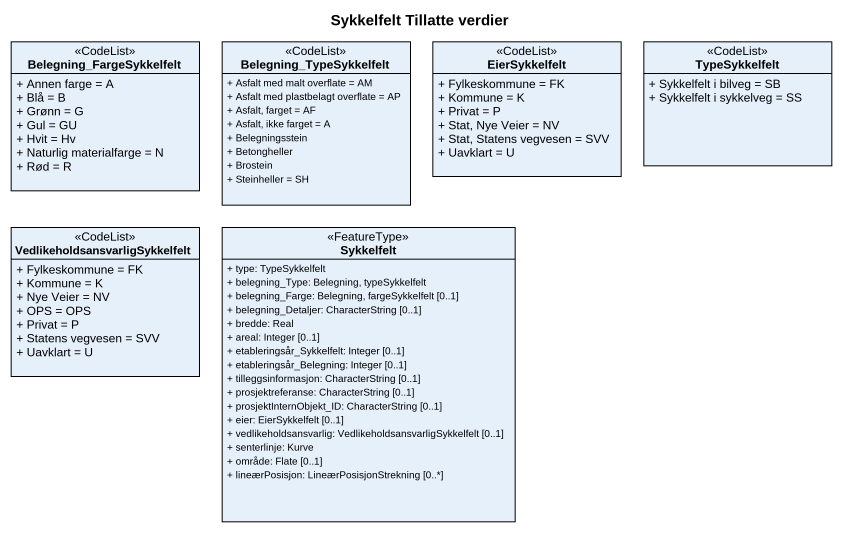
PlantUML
@startuml
title Sykkelfelt Tillatte verdier
hide circle
hide empty members
skinparam classAttributeIconSize 0
class Belegning_FargeSykkelfelt <<CodeList>> {
  + Annen farge = A
  + Blå = B
  + Grønn = G
  + Gul = GU
  + Hvit = Hv
  + Naturlig materialfarge = N
  + Rød = R
}
class Belegning_TypeSykkelfelt <<CodeList>> {
  + Asfalt med malt overflate = AM
  + Asfalt med plastbelagt overflate = AP
  + Asfalt, farget = AF
  + Asfalt, ikke farget = A
  + Belegningsstein
  + Betongheller
  + Brostein
  + Steinheller = SH
}
class EierSykkelfelt <<CodeList>> {
  + Fylkeskommune = FK
  + Kommune = K
  + Privat = P
  + Stat, Nye Veier = NV
  + Stat, Statens vegvesen = SVV
  + Uavklart = U
}
class TypeSykkelfelt <<CodeList>> {
  + Sykkelfelt i bilveg = SB
  + Sykkelfelt i sykkelveg = SS
}
class "VedlikeholdsansvarligSykkelfelt" as VedlikeholdsansvarligSykkelf <<CodeList>> {
  + Fylkeskommune = FK
  + Kommune = K
  + Nye Veier = NV
  + OPS = OPS
  + Privat = P
  + Statens vegvesen = SVV
  + Uavklart = U
}
class Sykkelfelt <<FeatureType>> {
  + type: TypeSykkelfelt
  + belegning_Type: Belegning, typeSykkelfelt
  + belegning_Farge: Belegning, fargeSykkelfelt [0..1]
  + belegning_Detaljer: CharacterString [0..1]
  + bredde: Real
  + areal: Integer [0..1]
  + etableringsår_Sykkelfelt: Integer [0..1]
  + etableringsår_Belegning: Integer [0..1]
  + tilleggsinformasjon: CharacterString [0..1]
  + prosjektreferanse: CharacterString [0..1]
  + prosjektInternObjekt_ID: CharacterString [0..1]
  + eier: EierSykkelfelt [0..1]
  + vedlikeholdsansvarlig: VedlikeholdsansvarligSykkelfelt [0..1]
  + senterlinje: Kurve
  + område: Flate [0..1]
  + lineærPosisjon: LineærPosisjonStrekning [0..*]
}
@enduml
